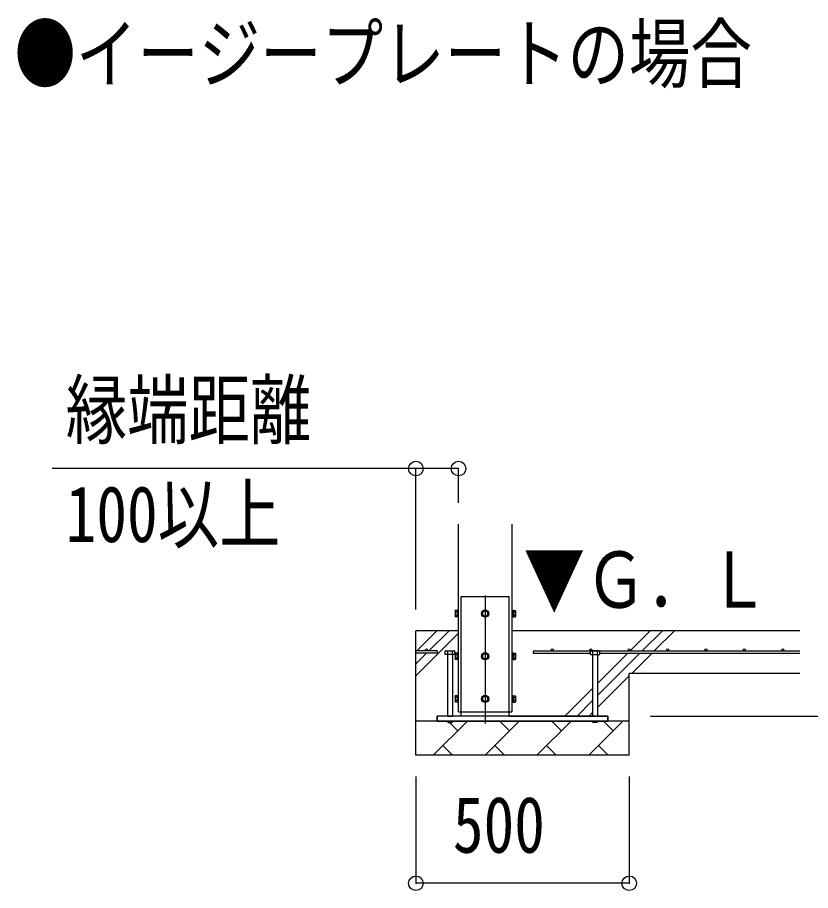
# Model space of a CAD drawing. Units: millimetres, scale not verified. Extents: x -16820 to 16820, y -11880 to 11880.
# Drawn here: x -4702 to -2843, y -9376 to -7330 of the extents above; entities that cross this region are included whole.
import ezdxf
from ezdxf.enums import TextEntityAlignment as Align

# ---------------------------------------------------------------- set-up
doc = ezdxf.new("R2010")
doc.units = ezdxf.units.MM
doc.header["$LTSCALE"] = 50
for name, color, linetype in [('0-2_USER1', 3, 'Continuous'), ('0-4_YKK_12', 2, 'Continuous'), ('0-5_YKK_13', 4, 'Continuous'), ('0-6_YKK_A1', 4, 'Continuous'), ('0-7_YKK_D', 6, 'Continuous')]:
    doc.layers.add(name, color=color, linetype=linetype)
doc.styles.add('ＭＳ ゴシック', font='')
doc.styles.get('ＭＳ ゴシック').set_extended_font_data('MS Gothic')

msp = doc.modelspace()

# ---------------------------------------------------------------- linework, layer by layer
at = {"layer": '0-4_YKK_12'}
msp.add_line((-3605.42, -8684.5), (-3605.42, -8984.5), dxfattribs=at)
at = {"layer": '0-5_YKK_13'}
for p, q in [((-3661.42, -8957), (-3661.42, -8687)), ((-3661.42, -8687), (-3549.42, -8687)), ((-3549.42, -8957), (-3549.42, -8687)), ((-3676.12, -8720.51), (-3675.54, -8719.51)), ((-3676.12, -8720.51), (-3676.12, -8733.5)), ((-3676.12, -8733.5), (-3675.54, -8734.51)), ((-3670.62, -8719.51), (-3675.54, -8719.51)), ((-3670.62, -8723.25), (-3675.54, -8723.25)), ((-3670.62, -8730.75), (-3675.54, -8730.75)), ((-3670.62, -8734.51), (-3675.54, -8734.51)), ((-3670.62, -8719.51), (-3670.62, -8734.51)), ((-3669.02, -8719.96), (-3670.62, -8719.96)), ((-3670.62, -8726.5), (-3670.62, -8719.96)), ((-3670.62, -8726.5), (-3669.02, -8726.5)), ((-3670.62, -8727.5), (-3669.02, -8727.5)), ((-3670.62, -8734.05), (-3670.62, -8727.5)), ((-3670.62, -8734.05), (-3669.02, -8734.05)), ((-3669.02, -8726.5), (-3669.02, -8719.96)), ((-3669.02, -8734.05), (-3669.02, -8727.5)), ((-3541.82, -8719.95), (-3540.22, -8719.95)), ((-3541.82, -8726.5), (-3541.82, -8719.95)), ((-3540.22, -8726.5), (-3541.82, -8726.5)), ((-3540.22, -8727.5), (-3541.82, -8727.5)), ((-3541.82, -8734.05), (-3541.82, -8727.5)), ((-3540.22, -8734.05), (-3541.82, -8734.05)), ((-3540.22, -8719.49), (-3535.3, -8719.49)), ((-3540.22, -8719.49), (-3540.22, -8734.51)), ((-3540.22, -8726.5), (-3540.22, -8719.95)), ((-3540.22, -8723.25), (-3535.3, -8723.25)), ((-3540.22, -8734.05), (-3540.22, -8727.5)), ((-3540.22, -8730.75), (-3535.3, -8730.75)), ((-3540.22, -8734.51), (-3535.3, -8734.51)), ((-3534.72, -8720.5), (-3535.3, -8719.49)), ((-3534.72, -8733.5), (-3535.3, -8734.51)), ((-3534.72, -8720.5), (-3534.72, -8733.5)), ((-3697.42, -8814.5), (-3698.89, -8815.35)), ((-3697.42, -8814.5), (-3678.42, -8814.5)), ((-3693.41, -8822.5), (-3693.41, -8815.35)), ((-3682.44, -8822.5), (-3682.44, -8815.35)), ((-3678.42, -8814.5), (-3676.95, -8815.35)), ((-3676.95, -8822.5), (-3676.95, -8815.35)), ((-3357.42, -8814.5), (-3358.89, -8815.35)), ((-3358.89, -8822.5), (-3358.89, -8815.35)), ((-3338.42, -8814.5), (-3357.42, -8814.5)), ((-3353.41, -8822.5), (-3353.41, -8815.35)), ((-3342.44, -8822.5), (-3342.44, -8815.35)), ((-3338.42, -8814.5), (-3336.95, -8815.35)), ((-3693.92, -8822.5), (-3693.92, -8967)), ((-3681.92, -8822.5), (-3681.92, -8967)), ((-3676.12, -8820.51), (-3675.54, -8819.51)), ((-3676.12, -8820.51), (-3676.12, -8833.5)), ((-3676.12, -8833.5), (-3675.54, -8834.51)), ((-3670.62, -8819.51), (-3675.54, -8819.51)), ((-3670.62, -8823.25), (-3675.54, -8823.25)), ((-3670.62, -8830.75), (-3675.54, -8830.75)), ((-3670.62, -8834.51), (-3675.54, -8834.51)), ((-3670.62, -8819.51), (-3670.62, -8834.51)), ((-3669.02, -8819.96), (-3670.62, -8819.96)), ((-3670.62, -8826.5), (-3670.62, -8819.96)), ((-3670.62, -8826.5), (-3669.02, -8826.5)), ((-3670.62, -8827.5), (-3669.02, -8827.5)), ((-3670.62, -8834.05), (-3670.62, -8827.5)), ((-3670.62, -8834.05), (-3669.02, -8834.05)), ((-3669.02, -8826.5), (-3669.02, -8819.96)), ((-3669.02, -8834.05), (-3669.02, -8827.5)), ((-3541.82, -8819.95), (-3540.22, -8819.95)), ((-3541.82, -8826.5), (-3541.82, -8819.95)), ((-3540.22, -8826.5), (-3541.82, -8826.5)), ((-3540.22, -8827.5), (-3541.82, -8827.5)), ((-3541.82, -8834.05), (-3541.82, -8827.5)), ((-3540.22, -8834.05), (-3541.82, -8834.05)), ((-3540.22, -8819.49), (-3535.3, -8819.49)), ((-3540.22, -8819.49), (-3540.22, -8834.51)), ((-3540.22, -8826.5), (-3540.22, -8819.95)), ((-3540.22, -8823.25), (-3535.3, -8823.25)), ((-3540.22, -8834.05), (-3540.22, -8827.5)), ((-3540.22, -8830.75), (-3535.3, -8830.75)), ((-3540.22, -8834.51), (-3535.3, -8834.51)), ((-3534.72, -8820.5), (-3535.3, -8819.49)), ((-3534.72, -8833.5), (-3535.3, -8834.51)), ((-3534.72, -8820.5), (-3534.72, -8833.5)), ((-3353.92, -8822.5), (-3353.92, -8967)), ((-3341.92, -8822.5), (-3341.92, -8967)), ((-3676.12, -8920.51), (-3675.54, -8919.51)), ((-3676.12, -8920.51), (-3676.12, -8933.5)), ((-3670.62, -8919.51), (-3675.54, -8919.51)), ((-3670.62, -8919.51), (-3670.62, -8934.51)), ((-3669.02, -8919.96), (-3670.62, -8919.96)), ((-3670.62, -8926.5), (-3670.62, -8919.96)), ((-3669.02, -8926.5), (-3669.02, -8919.96)), ((-3541.82, -8919.95), (-3540.22, -8919.95)), ((-3541.82, -8926.5), (-3541.82, -8919.95)), ((-3540.22, -8919.49), (-3535.3, -8919.49)), ((-3540.22, -8919.49), (-3540.22, -8934.51)), ((-3540.22, -8926.5), (-3540.22, -8919.95)), ((-3534.72, -8920.5), (-3535.3, -8919.49)), ((-3534.72, -8920.5), (-3534.72, -8933.5)), ((-3676.12, -8933.5), (-3675.54, -8934.51)), ((-3670.62, -8923.25), (-3675.54, -8923.25)), ((-3670.62, -8930.75), (-3675.54, -8930.75)), ((-3670.62, -8934.51), (-3675.54, -8934.51)), ((-3670.62, -8926.5), (-3669.02, -8926.5)), ((-3670.62, -8927.5), (-3669.02, -8927.5)), ((-3670.62, -8934.05), (-3670.62, -8927.5)), ((-3670.62, -8934.05), (-3669.02, -8934.05)), ((-3669.02, -8934.05), (-3669.02, -8927.5)), ((-3540.22, -8926.5), (-3541.82, -8926.5)), ((-3540.22, -8927.5), (-3541.82, -8927.5)), ((-3541.82, -8934.05), (-3541.82, -8927.5)), ((-3540.22, -8934.05), (-3541.82, -8934.05)), ((-3540.22, -8923.25), (-3535.3, -8923.25)), ((-3540.22, -8934.05), (-3540.22, -8927.5)), ((-3540.22, -8930.75), (-3535.3, -8930.75)), ((-3540.22, -8934.51), (-3535.3, -8934.51)), ((-3534.72, -8933.5), (-3535.3, -8934.51)), ((-3661.42, -8967), (-3661.42, -8957)), ((-3549.42, -8967), (-3549.42, -8957)), ((-3317.92, -8967), (-3717.92, -8967)), ((-3717.92, -8979), (-3717.92, -8967)), ((-3717.92, -8979), (-3317.92, -8979)), ((-3693.92, -8967), (-3681.92, -8967)), ((-3693.92, -8980.5), (-3681.92, -8980.5)), ((-3341.92, -8967), (-3353.92, -8967)), ((-3341.92, -8980.5), (-3353.92, -8980.5)), ((-3317.92, -8979), (-3317.92, -8967))]:
    msp.add_line(p, q, dxfattribs=at)
for points in [[(-3667.92, -8718.5), (-3669.02, -8718.5), (-3669.02, -8735.5), (-3667.92, -8735.5)], [(-3542.92, -8718.5), (-3541.82, -8718.5), (-3541.82, -8735.5), (-3542.92, -8735.5)], [(-3676.95, -8822.5), (-3698.89, -8822.5), (-3698.89, -8815.35)], [(-3667.92, -8818.5), (-3669.02, -8818.5), (-3669.02, -8835.5), (-3667.92, -8835.5)], [(-3542.92, -8818.5), (-3541.82, -8818.5), (-3541.82, -8835.5), (-3542.92, -8835.5)], [(-3358.89, -8822.5), (-3336.95, -8822.5), (-3336.95, -8815.35)], [(-3667.92, -8918.5), (-3669.02, -8918.5), (-3669.02, -8935.5), (-3667.92, -8935.5)], [(-3542.92, -8918.5), (-3541.82, -8918.5), (-3541.82, -8935.5), (-3542.92, -8935.5)], [(-3693.92, -8979), (-3693.92, -8980.5), (-3691.92, -8982.5), (-3683.92, -8982.5)], [(-3681.92, -8979), (-3681.92, -8980.5), (-3683.92, -8982.5)], [(-3353.92, -8979), (-3353.92, -8980.5), (-3351.92, -8982.5)], [(-3341.92, -8979), (-3341.92, -8980.5), (-3343.92, -8982.5), (-3351.92, -8982.5)]]:
    msp.add_lwpolyline(points, dxfattribs=at)
for points in [[(-3605.42, -8719.49), (-3611.92, -8723.25), (-3611.92, -8730.75), (-3605.42, -8734.51), (-3598.92, -8730.75), (-3598.92, -8723.25)], [(-3605.42, -8819.49), (-3611.92, -8823.25), (-3611.92, -8830.75), (-3605.42, -8834.51), (-3598.92, -8830.75), (-3598.92, -8823.25)], [(-3605.42, -8919.49), (-3611.92, -8923.25), (-3611.92, -8930.75), (-3605.42, -8934.51), (-3598.92, -8930.75), (-3598.92, -8923.25)]]:
    msp.add_lwpolyline(points, close=True, dxfattribs=at)
for centre, radius in [((-3605.42, -8727), 8.5), ((-3605.42, -8727), 6.5), ((-3605.42, -8827), 8.5), ((-3605.42, -8827), 6.5), ((-3605.42, -8927), 8.5), ((-3605.42, -8927), 6.5)]:
    msp.add_circle(centre, radius, dxfattribs=at)
for centre, radius, start, end in [((-3672.82, -8721.38), 3.31, 145.51973, 214.48027), ((-3663.7, -8727), 12.42, 162.41205, 197.58795), ((-3672.8, -8732.63), 3.32, 145.61575, 214.38425), ((-3605.42, -8727), 7.05, 157.21814, 202.78186), ((-3605.42, -8727), 7.05, 97.21814, 142.78186), ((-3605.42, -8727), 7.05, 217.21814, 262.78186), ((-3605.42, -8727), 7.05, 37.21814, 82.78186), ((-3605.42, -8727), 7.05, 277.21814, 322.78186), ((-3605.42, -8727), 7.05, 337.21814, 22.78186), ((-3538.04, -8721.37), 3.32, 325.61575, 34.38425), ((-3547.14, -8727), 12.42, 342.41205, 17.58795), ((-3538.04, -8732.63), 3.32, 325.61575, 34.38425), ((-3696.15, -8819.36), 4.86, 55.61575, 124.38425), ((-3687.92, -8832.65), 18.15, 72.41205, 107.58795), ((-3679.69, -8819.36), 4.86, 55.61575, 124.38425), ((-3356.15, -8819.36), 4.86, 55.61575, 124.38425), ((-3347.92, -8832.65), 18.15, 72.41205, 107.58795), ((-3339.69, -8819.36), 4.86, 55.61575, 124.38425), ((-3672.82, -8821.38), 3.31, 145.51973, 214.48027), ((-3663.7, -8827), 12.42, 162.41205, 197.58795), ((-3672.8, -8832.63), 3.32, 145.61575, 214.38425), ((-3605.42, -8827), 7.05, 157.21814, 202.78186), ((-3605.42, -8827), 7.05, 97.21814, 142.78186), ((-3605.42, -8827), 7.05, 217.21814, 262.78186), ((-3605.42, -8827), 7.05, 37.21814, 82.78186), ((-3605.42, -8827), 7.05, 277.21814, 322.78186), ((-3605.42, -8827), 7.05, 337.21814, 22.78186), ((-3538.04, -8821.37), 3.32, 325.61575, 34.38425), ((-3547.14, -8827), 12.42, 342.41205, 17.58795), ((-3538.04, -8832.63), 3.32, 325.61575, 34.38425), ((-3672.82, -8921.38), 3.31, 145.51973, 214.48027), ((-3605.42, -8927), 7.05, 97.21814, 142.78186), ((-3605.42, -8927), 7.05, 37.21814, 82.78186), ((-3538.04, -8921.37), 3.32, 325.61575, 34.38425), ((-3663.7, -8927), 12.42, 162.41205, 197.58795), ((-3672.8, -8932.63), 3.32, 145.61575, 214.38425), ((-3605.42, -8927), 7.05, 157.21814, 202.78186), ((-3605.42, -8927), 7.05, 217.21814, 262.78186), ((-3605.42, -8927), 7.05, 277.21814, 322.78186), ((-3605.42, -8927), 7.05, 337.21814, 22.78186), ((-3547.14, -8927), 12.42, 342.41205, 17.58795), ((-3538.04, -8932.63), 3.32, 325.61575, 34.38425)]:
    msp.add_arc(centre, radius, start, end, dxfattribs=at)
at = {"layer": '0-6_YKK_A1'}
for p, q in [((-3667.92, -8957), (-3667.92, -8517)), ((-3542.92, -8517), (-3542.92, -8957)), ((-3667.92, -8767), (-3767.92, -8767)), ((-3767.92, -9059), (-3767.92, -8767)), ((-3767.92, -8873), (-3667.92, -8773)), ((-3765.99, -8814.5), (-3718.49, -8767)), ((-3737.71, -8814.5), (-3690.21, -8767)), ((-2867.92, -8767), (-3542.92, -8767)), ((-3265.99, -8814.5), (-3218.49, -8767)), ((-3237.71, -8814.5), (-3190.21, -8767)), ((-3209.42, -8814.5), (-3161.92, -8767)), ((-3717.92, -8814.5), (-3767.92, -8814.5)), ((-3717.92, -8814.5), (-3717.92, -8819.5)), ((-3492.92, -8814.5), (-2867.92, -8814.5)), ((-3492.92, -8814.5), (-3492.92, -8819.5)), ((-3767.92, -8844.71), (-3742.71, -8819.5)), ((-3717.92, -8819.5), (-3767.92, -8819.5)), ((-3492.92, -8819.5), (-3358.89, -8819.5)), ((-3341.92, -8918.71), (-3242.71, -8819.5)), ((-3341.92, -8890.43), (-3270.99, -8819.5)), ((-3336.95, -8819.5), (-2867.92, -8819.5)), ((-3261.92, -8867), (-3214.42, -8819.5)), ((-3341.92, -8947), (-3267.92, -8873)), ((-3267.92, -9059), (-3267.92, -8867)), ((-2867.92, -8867), (-3267.92, -8867)), ((-3418.49, -8967), (-3353.92, -8902.43)), ((-3390.21, -8967), (-3353.92, -8930.71)), ((-3667.92, -8957), (-3542.92, -8957)), ((-3361.92, -8967), (-3353.92, -8959)), ((-3267.92, -8979), (-3767.92, -8979)), ((-3727.18, -9059), (-3647.18, -8979)), ((-3669.85, -9001.66), (-3689.01, -8982.5)), ((-3605.76, -9059), (-3525.76, -8979)), ((-3548.42, -9001.66), (-3571.09, -8979)), ((-3549.42, -8967), (-3317.92, -8967)), ((-3484.34, -9059), (-3404.34, -8979)), ((-3427, -9001.66), (-3449.66, -8979)), ((-3362.92, -9059), (-3282.92, -8979)), ((-3305.58, -9001.66), (-3328.24, -8979)), ((-3317.92, -8967), (-3317.92, -8979)), ((-3704.52, -9036.34), (-3681.86, -9059)), ((-3583.1, -9036.34), (-3560.44, -9059)), ((-3461.68, -9036.34), (-3439.02, -9059)), ((-3340.26, -9036.34), (-3317.6, -9059)), ((-3267.92, -9059), (-3767.92, -9059))]:
    msp.add_line(p, q, dxfattribs=at)
msp.add_lwpolyline([(-3661.42, -8967), (-3717.92, -8967), (-3717.92, -8979)], dxfattribs=at)
for centre in [(-3742.92, -8812), (-3447.92, -8812), (-3357.92, -8812), (-3267.92, -8812), (-3177.92, -8812), (-3087.92, -8812), (-2997.92, -8812), (-2907.92, -8812)]:
    msp.add_circle(centre, 2.5, dxfattribs=at)
at = {"layer": '0-7_YKK_D'}
for p, q in [((-3767.92, -8717), (-3767.92, -8386.5)), ((-3667.92, -8467), (-3667.92, -8386.5)), ((-3217.92, -8967), (-2266.92, -8967)), ((-3767.92, -9109), (-3767.92, -9360)), ((-3267.92, -9109), (-3267.92, -9360)), ((-3267.92, -9359), (-3767.92, -9359))]:
    msp.add_line(p, q, dxfattribs=at)
msp.add_lwpolyline([(-3667.92, -8387), (-3767.92, -8387), (-4620.72, -8387)], dxfattribs=at)
for centre in [(-3767.92, -8387), (-3667.92, -8387), (-3767.92, -9359), (-3267.92, -9359)]:
    msp.add_circle(centre, 17, dxfattribs=at)

# ---------------------------------------------------------------- texts
at = {"layer": '0-2_USER1', "style": 'ＭＳ ゴシック', "width": 0.8}
msp.add_text('●イージープレートの場合', height=132, dxfattribs=at).set_placement((-4708.93, -7520.3), align=Align.BOTTOM_LEFT)
at = {"layer": '0-6_YKK_A1', "style": 'ＭＳ ゴシック', "width": 0.8}
msp.add_text('▼Ｇ．Ｌ', height=132, dxfattribs=at).set_placement((-3515.71, -8752.91), align=Align.BOTTOM_LEFT)
at = {"layer": '0-7_YKK_D', "style": 'ＭＳ ゴシック', "width": 0.8}
for s, p in [('縁端距離', (-4588.72, -8355)), ('100以上', (-4588.72, -8599)), ('500', (-3681.12, -9327))]:
    msp.add_text(s, height=132, dxfattribs=at).set_placement(p, align=Align.BOTTOM_LEFT)

doc.saveas('drawing.dxf')
